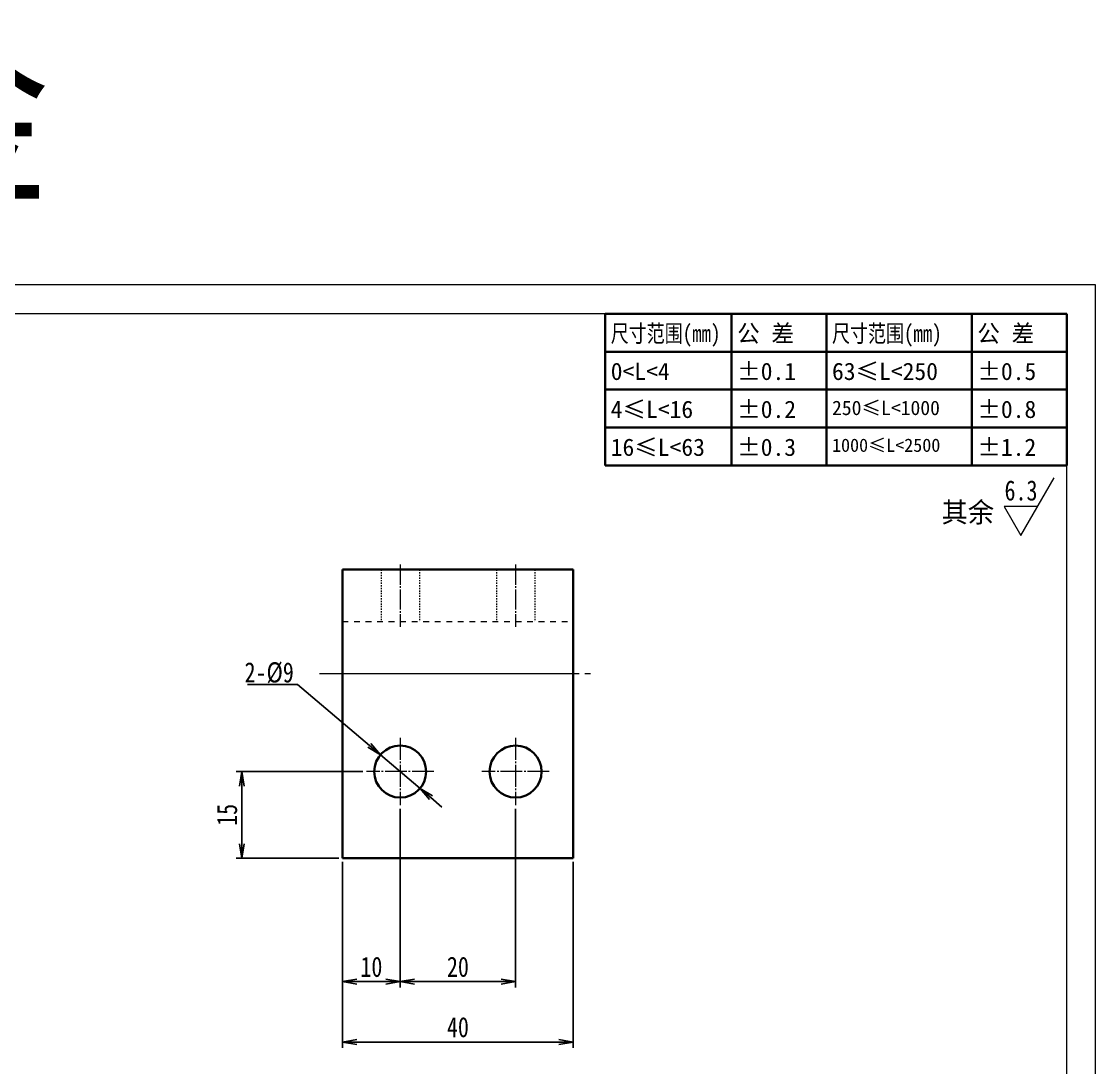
# Model space of a CAD drawing. Header units: millimetres. Extents: x -15766 to 80009, y -9701 to 15159.
# Drawn here: x -440.7 to -254.5, y 11293.1 to 11474.4 of the extents above; entities that cross this region are included whole.
import ezdxf
from ezdxf.enums import TextEntityAlignment as Align

# ---------------------------------------------------------------- set-up
doc = ezdxf.new("R2010")
doc.units = ezdxf.units.MM
doc.linetypes.add('CENTER-HOKUTO_1', pattern=[16, 13, -1, 1, -1])
doc.linetypes.add('HIDDEN-HOKUTO_1', pattern=[2, 1, -1])
doc.layers.get('DEFPOINTS').update_dxf_attribs({"lineweight": 18})
for name, color, linetype, lineweight in [('AM_7', 2, 'CENTER-HOKUTO_1', 18), ('AM_HID', 1, 'HIDDEN-HOKUTO_1', 18), ('AM_VIS', 7, 'Continuous', 18), ('CDRAFT0', 7, 'Continuous', 18), ('DIM', 253, 'Continuous', 20), ('title_frame', 7, 'Continuous', 18), ('word_dim', 9, 'Continuous', 18), ('尺寸线层', 3, 'Continuous', 18), ('粗实线层', 7, 'Continuous', 35), ('粗实线层_1', 7, 'Continuous', 15)]:
    doc.layers.add(name, color=color, linetype=linetype, lineweight=lineweight)
doc.styles.add('DIM', font='', dxfattribs={"width": 0.8})
doc.styles.get('DIM').set_extended_font_data('NSimSun')
doc.dimstyles.new('1-1$0', dxfattribs={"dimtxt": 3.5, "dimasz": 2.5, "dimexe": 1, "dimexo": 0.625, "dimgap": 0.8, "dimtad": 1, "dimdsep": 46, "dimtxsty": 'DIM', "dimblk": 'OPEN', "dimcen": 0, "dimdle": 5, "dimclrd": 256, "dimclre": 256, "dimclrt": 3, "dimazin": 3, "dimtfac": 0.5, "dimtmove": 0, "dimatfit": 3, "dimldrblk": 'OPEN', "dimfxl": 0, "dimtolj": 1, "dimarcsym": 0})
doc.dimstyles.new('1-1$3', dxfattribs={"dimtxt": 3.5, "dimasz": 2.5, "dimexe": 1, "dimexo": 0.625, "dimgap": 0.3, "dimtad": 1, "dimtih": 1, "dimtoh": 1, "dimdsep": 46, "dimtxsty": 'DIM', "dimblk": 'OPEN', "dimcen": 0, "dimdle": 5, "dimclrd": 256, "dimclre": 256, "dimclrt": 3, "dimazin": 3, "dimtfac": 0.5, "dimtmove": 0, "dimatfit": 3, "dimldrblk": 'OPEN', "dimfxl": 0, "dimtolj": 1, "dimarcsym": 0})

# ---------------------------------------------------------------- blocks, each defined once
blk = doc.blocks.new('*X3')
at = {"layer": 'CDRAFT0'}
for p, q in [((420, 297), (0, 297)), ((420, 0), (420, 297))]:
    blk.add_line(p, q, dxfattribs=at)
at = {"layer": '粗实线层_1'}
for p, q in [((415, 292), (25, 292)), ((415, 5), (415, 292))]:
    blk.add_line(p, q, dxfattribs=at)
blk = doc.blocks.new('自由公差_1')
at = {"layer": '粗实线层'}
for p, q in [((-80, 0), (0, 0)), ((-80, 0), (-80, -26.3)), ((-58.08, 0), (-58.08, -26.3)), ((-41.64, 0), (-41.64, -26.3)), ((-16.44, 0), (-16.44, -26.3)), ((0, 0), (0, -26.3)), ((-80, -6.58), (0, -6.58)), ((-80, -13.15), (0, -13.15)), ((-80, -19.73), (0, -19.73)), ((-80, -26.3), (0, -26.3))]:
    blk.add_line(p, q, dxfattribs=at)
at = {"layer": '尺寸线层', "linetype": 'Continuous', "attachment_point": 1, "line_spacing_factor": 0.9}
for s, insert, char_height, width in [('{\\W0.8;尺寸范围(mm)}', (-79.04, -1.92), 3, 22.6032), ('公 差', (-57.12, -1.92), 3, 22.6032), ('{\\W0.8;尺寸范围(mm)}', (-40.68, -1.92), 3, 22.6032), ('公 差', (-15.48, -1.92), 3, 22.6032), ('0<L<4', (-79.04, -8.49), 3, 22.6032), ('%%P0.1', (-57.12, -8.49), 3, 12.7119), ('63≤L<250', (-40.68, -8.49), 3, 22.6032), ('%%P0.5', (-15.48, -8.49), 3, 12.5771), ('4≤L<16', (-79.04, -15.07), 3, 22.6032), ('%%P0.2', (-57.12, -15.07), 3, 12.4769), ('250≤L<1000', (-40.68, -15.07), 2.5, 22.6032), ('%%P0.8', (-15.48, -15.07), 3, 13.0759), ('16≤L<63', (-79.04, -21.64), 3, 22.6032), ('%%P0.3', (-57.12, -21.64), 3, 12.7119), ('1000≤L<2500', (-40.68, -21.64), 2.3, 22.6032), ('%%P1.2', (-15.48, -21.64), 3, 12.8764)]:
    blk.add_mtext(s, dxfattribs=dict(at, insert=insert, char_height=char_height, width=width))
blk = doc.blocks.new('_OPEN')
at = {"color": 0, "linetype": 'ByBlock', "lineweight": -2}
for p, q in [((-1, 0.166667), (0, 0)), ((-1, -0.166667), (0, 0)), ((0, 0), (-1, 0))]:
    blk.add_line(p, q, dxfattribs=at)
blk = doc.blocks.new('*D266')
at = {"layer": 'DEFPOINTS', "color": 0, "transparency": 16777216}
for p in [(-385.04, 11329.39), (-345.04, 11329.39), (-345.04, 11297.52)]:
    blk.add_point(p, dxfattribs=at)
at = {"layer": 'DIM', "linetype": 'Continuous', "lineweight": -2, "transparency": 16777216}
for p, q in [((-385.04, 11328.77), (-385.04, 11296.52)), ((-345.04, 11328.77), (-345.04, 11296.52)), ((-382.54, 11297.52), (-347.54, 11297.52))]:
    blk.add_line(p, q, dxfattribs=at)
at = {"layer": 'DIM', "lineweight": -2, "transparency": 16777216, "xscale": 2.5, "yscale": 2.5, "zscale": 2.5, "rotation": 180}
blk.add_blockref('_OPEN', (-385.04, 11297.52), dxfattribs=at)
at = {"layer": 'DIM', "lineweight": -2, "transparency": 16777216, "xscale": 2.5, "yscale": 2.5, "zscale": 2.5}
blk.add_blockref('_OPEN', (-345.04, 11297.52), dxfattribs=at)
at = {"layer": 'DIM', "color": 3, "transparency": 16777216, "insert": (-365.04, 11300.07), "char_height": 3.5, "attachment_point": 5, "style": 'DIM'}
blk.add_mtext('\\A1;40', dxfattribs=at)
blk = doc.blocks.new('*D267')
at = {"layer": 'DEFPOINTS', "color": 0, "transparency": 16777216}
for p in [(-375.04, 11338.54), (-385.04, 11329.39), (-375.04, 11307.98)]:
    blk.add_point(p, dxfattribs=at)
at = {"layer": 'DIM', "linetype": 'Continuous', "lineweight": -2, "transparency": 16777216}
for p, q in [((-375.04, 11337.92), (-375.04, 11306.98)), ((-385.04, 11328.77), (-385.04, 11306.98)), ((-382.54, 11307.98), (-377.54, 11307.98))]:
    blk.add_line(p, q, dxfattribs=at)
at = {"layer": 'DIM', "lineweight": -2, "transparency": 16777216, "xscale": 2.5, "yscale": 2.5, "zscale": 2.5, "rotation": 180}
blk.add_blockref('_OPEN', (-385.04, 11307.98), dxfattribs=at)
at = {"layer": 'DIM', "lineweight": -2, "transparency": 16777216, "xscale": 2.5, "yscale": 2.5, "zscale": 2.5}
blk.add_blockref('_OPEN', (-375.04, 11307.98), dxfattribs=at)
at = {"layer": 'DIM', "color": 3, "transparency": 16777216, "insert": (-380.04, 11310.53), "char_height": 3.5, "attachment_point": 5, "style": 'DIM'}
blk.add_mtext('\\A1;10', dxfattribs=at)
blk = doc.blocks.new('*D268')
at = {"layer": 'DEFPOINTS', "color": 0, "transparency": 16777216}
for p in [(-375.04, 11338.54), (-355.04, 11338.54), (-355.04, 11307.98)]:
    blk.add_point(p, dxfattribs=at)
at = {"layer": 'DIM', "linetype": 'Continuous', "lineweight": -2, "transparency": 16777216}
for p, q in [((-375.04, 11337.92), (-375.04, 11306.98)), ((-355.04, 11337.92), (-355.04, 11306.98)), ((-372.54, 11307.98), (-357.54, 11307.98))]:
    blk.add_line(p, q, dxfattribs=at)
at = {"layer": 'DIM', "lineweight": -2, "transparency": 16777216, "xscale": 2.5, "yscale": 2.5, "zscale": 2.5, "rotation": 180}
blk.add_blockref('_OPEN', (-375.04, 11307.98), dxfattribs=at)
at = {"layer": 'DIM', "lineweight": -2, "transparency": 16777216, "xscale": 2.5, "yscale": 2.5, "zscale": 2.5}
blk.add_blockref('_OPEN', (-355.04, 11307.98), dxfattribs=at)
at = {"layer": 'DIM', "color": 3, "transparency": 16777216, "insert": (-365.04, 11310.53), "char_height": 3.5, "attachment_point": 5, "style": 'DIM'}
blk.add_mtext('\\A1;20', dxfattribs=at)
blk = doc.blocks.new('*D269')
at = {"layer": 'DEFPOINTS', "color": 0, "transparency": 16777216}
for p in [(-402.5, 11344.39), (-380.89, 11344.39), (-385.04, 11329.39)]:
    blk.add_point(p, dxfattribs=at)
at = {"layer": 'DIM', "linetype": 'Continuous', "lineweight": -2, "transparency": 16777216}
for p, q in [((-381.52, 11344.39), (-403.5, 11344.39)), ((-402.5, 11331.89), (-402.5, 11341.89)), ((-385.67, 11329.39), (-403.5, 11329.39))]:
    blk.add_line(p, q, dxfattribs=at)
at = {"layer": 'DIM', "lineweight": -2, "transparency": 16777216, "xscale": 2.5, "yscale": 2.5, "zscale": 2.5}
for p, rotation in [((-402.5, 11344.39), 90), ((-402.5, 11329.39), 270)]:
    blk.add_blockref('_OPEN', p, dxfattribs=dict(at, rotation=rotation))
at = {"layer": 'DIM', "color": 3, "transparency": 16777216, "insert": (-405.05, 11336.89), "char_height": 3.5, "attachment_point": 5, "rotation": 90, "style": 'DIM'}
blk.add_mtext('\\A1;15', dxfattribs=at)
blk = doc.blocks.new('*D270')
at = {"layer": 'DEFPOINTS', "color": 0, "transparency": 16777216}
for p in [(-378.48, 11347.3), (-371.61, 11341.48)]:
    blk.add_point(p, dxfattribs=at)
at = {"layer": 'DIM', "linetype": 'Continuous', "lineweight": -2, "transparency": 16777216}
for p, q in [((-401.54, 11359.46), (-392.82, 11359.46)), ((-392.82, 11359.46), (-380.38, 11348.92)), ((-371.61, 11341.48), (-378.48, 11347.3)), ((-369.71, 11339.87), (-367.8, 11338.25))]:
    blk.add_line(p, q, dxfattribs=at)
at = {"layer": 'DIM', "lineweight": -2, "transparency": 16777216, "xscale": 2.5, "yscale": 2.5, "zscale": 2.5}
for p, rotation in [((-378.48, 11347.3), 319.7050934735396), ((-371.61, 11341.48), 139.7050934735397)]:
    blk.add_blockref('_OPEN', p, dxfattribs=dict(at, rotation=rotation))
at = {"layer": 'DIM', "color": 3, "transparency": 16777216, "insert": (-397.76, 11361.51), "char_height": 3.5, "attachment_point": 5, "style": 'DIM'}
blk.add_mtext('\\A1;2-%%c9', dxfattribs=at)

msp = doc.modelspace()

# ---------------------------------------------------------------- linework, layer by layer
at = {"color": 7, "lineweight": 13}
msp.add_line((-385.04461, 11361.39209), (-345.04461, 11361.39209), dxfattribs=at)
at = {"layer": 'AM_7', "color": 2, "lineweight": 13, "ltscale": 0.270013}
for p, q in [((-375.04461, 11380.29211), (-375.04461, 11369.49158)), ((-355.04461, 11380.29211), (-355.04461, 11369.49158))]:
    msp.add_line(p, q, dxfattribs=at)
at = {"layer": 'AM_7', "color": 2, "lineweight": 13}
msp.add_line((-389.04461, 11361.39209), (-341.04461, 11361.39209), dxfattribs=at)
at = {"layer": 'AM_7', "color": 2, "lineweight": 13, "ltscale": 0.292499}
msp.add_line((-375.04461, 11350.24206), (-375.04461, 11338.54211), dxfattribs=at)
at = {"layer": 'AM_7', "color": 2, "lineweight": 13, "ltscale": 0.292502}
msp.add_line((-355.04461, 11350.24206), (-355.04461, 11338.54199), dxfattribs=at)
at = {"layer": 'AM_7', "color": 2, "lineweight": 13, "ltscale": 0.292505}
for p, q in [((-369.19451, 11344.39209), (-380.8947, 11344.39209)), ((-349.19451, 11344.39209), (-360.8947, 11344.39209))]:
    msp.add_line(p, q, dxfattribs=at)
at = {"layer": 'AM_HID', "color": 1, "lineweight": 13, "ltscale": 0.225}
for p, q in [((-378.36785, 11379.39209), (-378.36785, 11370.39209)), ((-371.72088, 11379.39209), (-371.72088, 11370.39209)), ((-358.36785, 11379.39209), (-358.36785, 11370.39209)), ((-351.72088, 11379.39209), (-351.72088, 11370.39209))]:
    msp.add_line(p, q, dxfattribs=at)
at = {"layer": 'AM_HID', "color": 1, "lineweight": 13}
for p, q in [((-385.04461, 11370.39209), (-345.04461, 11370.39209)), ((-385.04461, 11361.39209), (-345.04461, 11361.39209))]:
    msp.add_line(p, q, dxfattribs=at)
at = {"layer": 'AM_VIS', "color": 0, "lineweight": 35, "ltscale": 0.45}
for p, q in [((-385.04461, 11361.39209), (-385.04461, 11379.39209)), ((-345.04461, 11361.39209), (-345.04461, 11379.39209))]:
    msp.add_line(p, q, dxfattribs=at)
at = {"layer": 'AM_VIS', "color": 0, "lineweight": 35}
for p, q in [((-385.04461, 11379.39209), (-345.04461, 11379.39209)), ((-385.04461, 11329.39209), (-385.04461, 11361.39209)), ((-345.04461, 11329.39209), (-345.04461, 11361.39209)), ((-385.04461, 11329.39209), (-345.04461, 11329.39209))]:
    msp.add_line(p, q, dxfattribs=at)
for centre in [(-375.04461, 11344.39209), (-355.04461, 11344.39209)]:
    msp.add_circle(centre, 4.5, dxfattribs=at)
at = {"layer": 'DIM'}
for p, q in [((-267.45238, 11385.32085), (-261.67888, 11395.32085)), ((-264.56563, 11390.32085), (-270.33913, 11390.32085)), ((-270.33913, 11390.32085), (-267.45238, 11385.32085))]:
    msp.add_line(p, q, dxfattribs=at)

# ---------------------------------------------------------------- block references
at = {"layer": 'title_frame'}
for name, p in [('*X3', (-674.5075, 11131.74841)), ('自由公差_1', (-259.5075, 11423.74841))]:
    msp.add_blockref(name, p, dxfattribs=at)

# ---------------------------------------------------------------- texts
at = {"layer": 'DIM', "insert": (-490.41693, 11470.44665), "char_height": 25, "width": 104.980501, "attachment_point": 1, "style": 'DIM'}
msp.add_mtext('{\\C3;钣金}', dxfattribs=at)
at = {"layer": 'DIM', "color": 2, "style": 'DIM', "width": 0.8}
msp.add_attdef('6.3', text='0.0', height=3.5, dxfattribs=at).set_placement((-264.56563, 11390.32085), align=Align.BOTTOM_RIGHT)
at = {"layer": 'word_dim', "linetype": 'Continuous', "insert": (-281.19234, 11391.08671), "char_height": 3.5, "width": 10.860604, "attachment_point": 1}
msp.add_mtext('{\\C3;其余}', dxfattribs=at)

# ---------------------------------------------------------------- dimensions: what is measured, and where the dimension line sits
at = {"layer": 'DIM'}
dim = msp.add_diameter_dim_2p(p1=(-371.61234, 11341.48184), p2=(-378.47687, 11347.30234), dimstyle='1-1$3', override={"dimpost": '2-%%c<>'}, dxfattribs=at)
dim.commit()
dim.dimension.update_dxf_attribs({"geometry": '*D270', "text_midpoint": (-397.76482, 11359.46316), "dimtype": 163})
dim = msp.add_linear_dim(base=(-402.49933, 11344.39209), p1=(-385.04461, 11329.39209), p2=(-380.8947, 11344.39209), angle=90, dimstyle='1-1$0', dxfattribs=at)
dim.commit()
dim.dimension.update_dxf_attribs({"geometry": '*D269', "text_midpoint": (-405.04933, 11336.89209)})
for base, p1, p2, picture, middle in [((-375.04461, 11307.98136), (-385.04461, 11329.39209), (-375.04461, 11338.54211), '*D267', (-380.04461, 11310.53136)), ((-355.04461, 11307.98136), (-375.04461, 11338.54211), (-355.04461, 11338.54211), '*D268', (-365.04461, 11310.53136)), ((-345.04461, 11297.52442), (-385.04461, 11329.39209), (-345.04461, 11329.39209), '*D266', (-365.04461, 11300.07442))]:
    dim = msp.add_linear_dim(base=base, p1=p1, p2=p2, dimstyle='1-1$0', dxfattribs=at)
    dim.commit()
    dim.dimension.update_dxf_attribs({"geometry": picture, "text_midpoint": middle})

doc.saveas('drawing.dxf')
